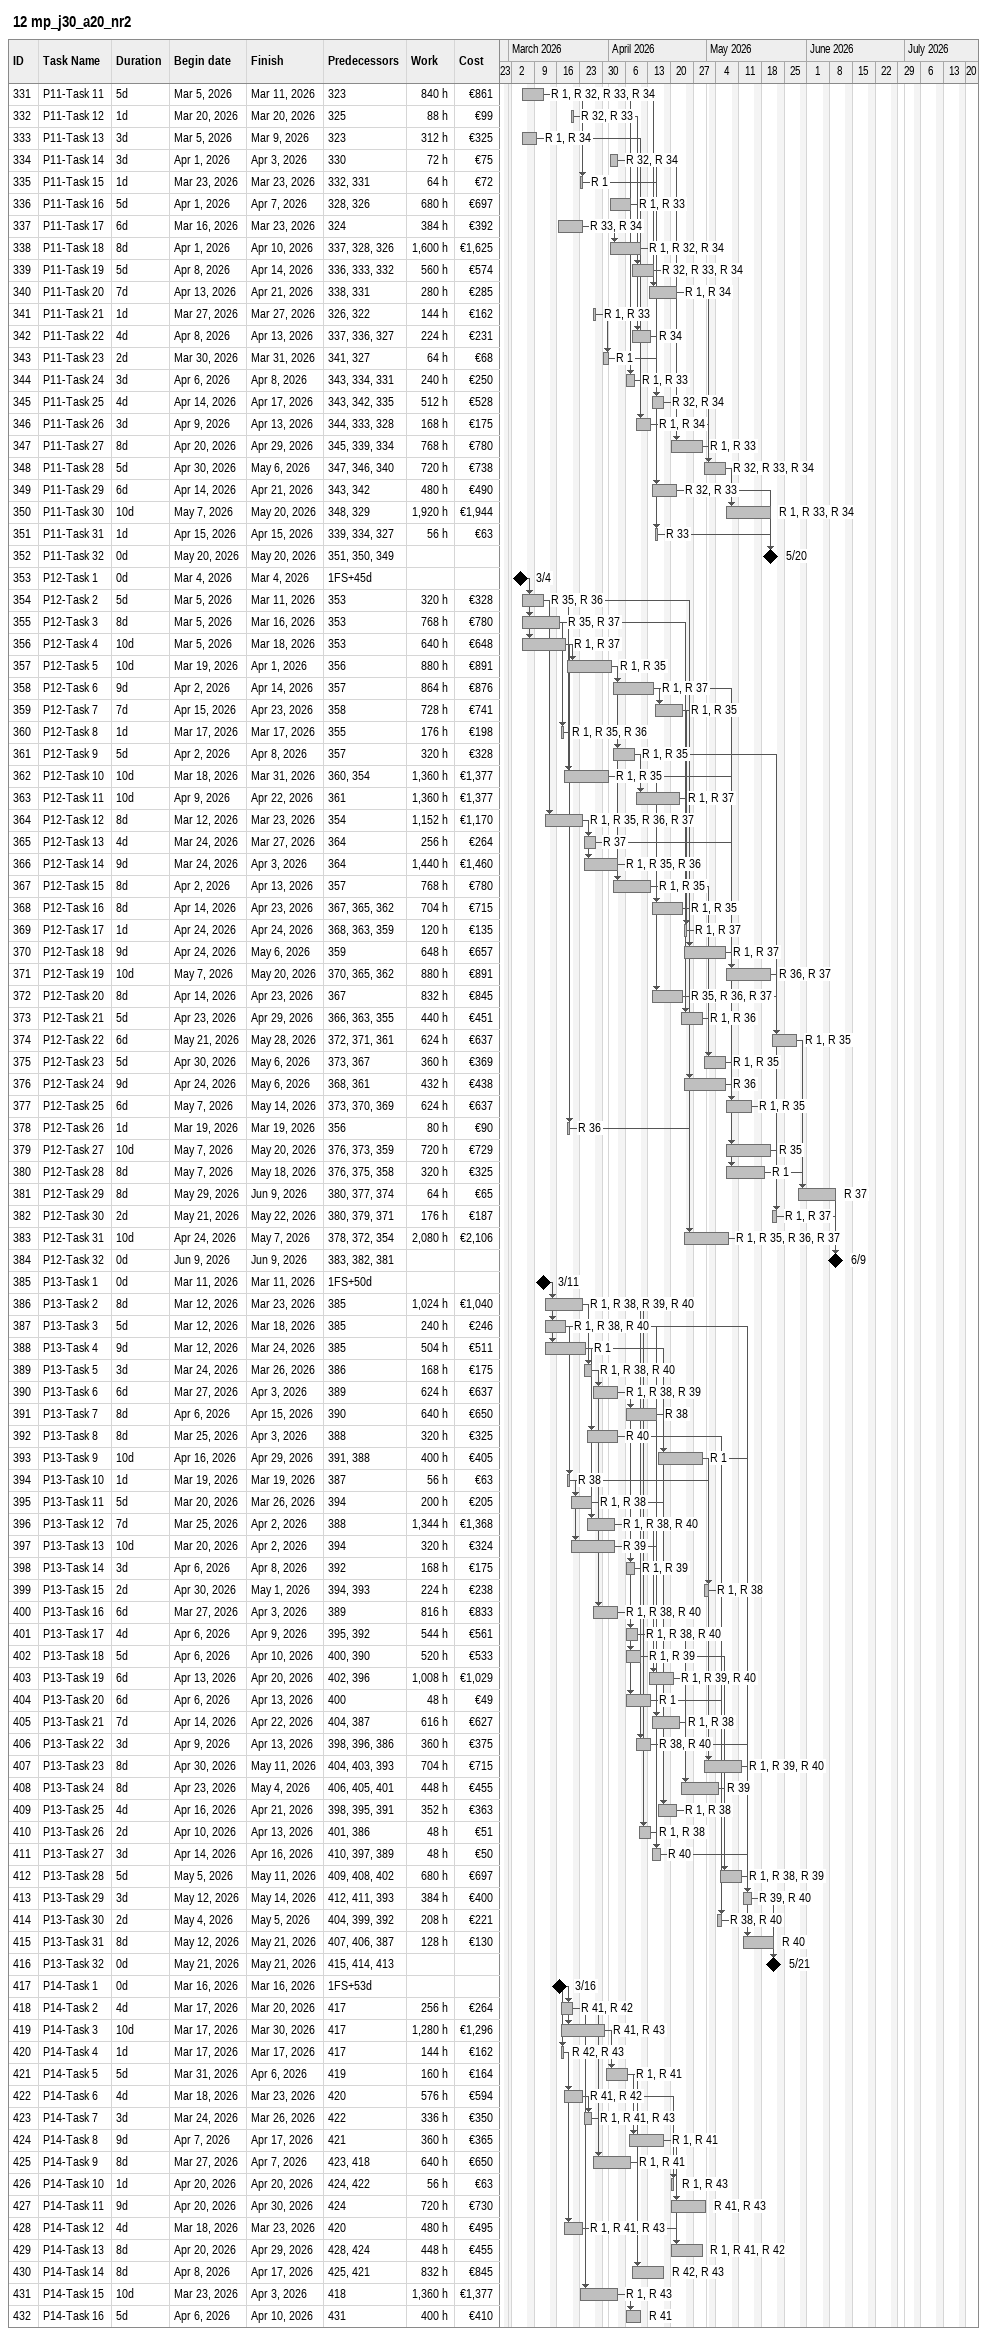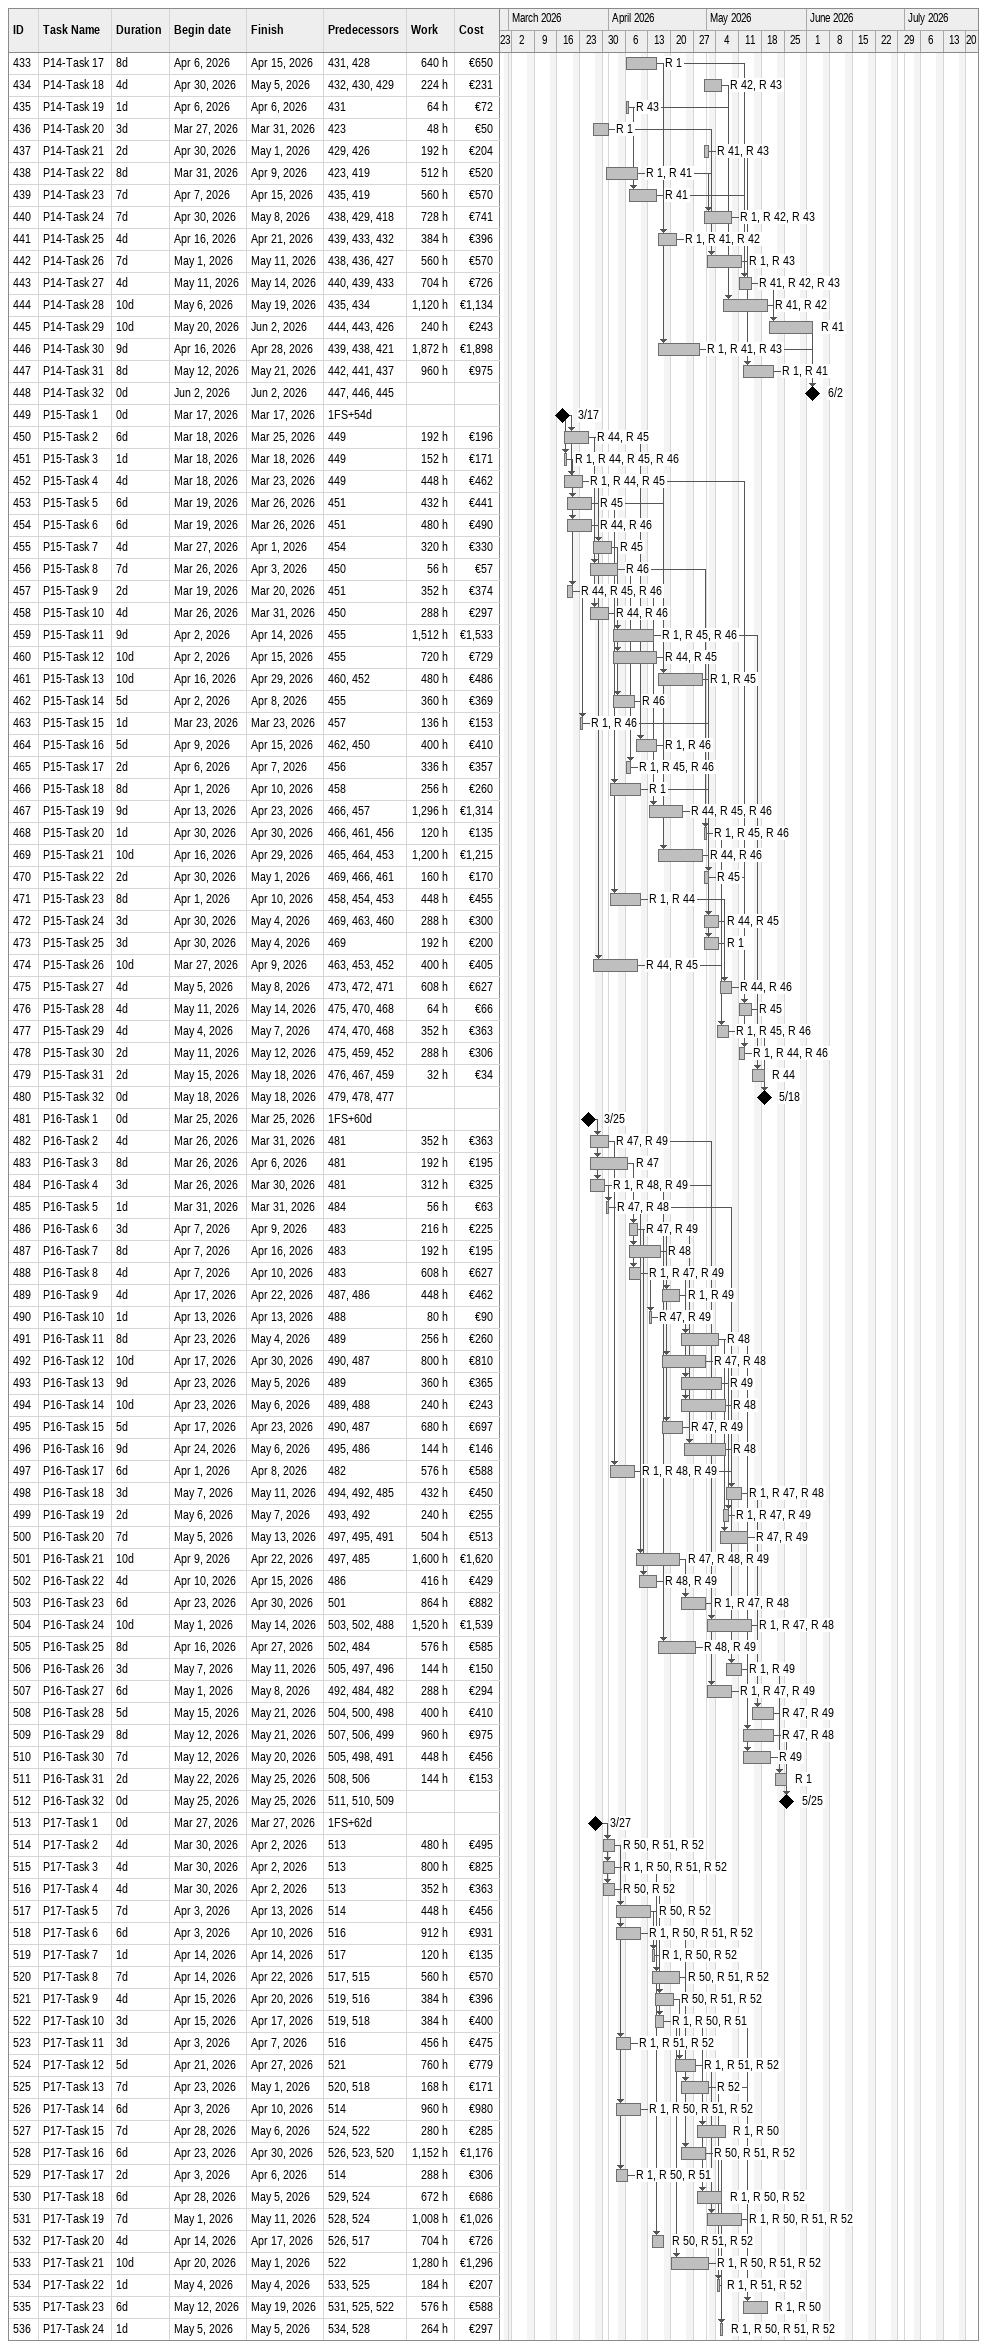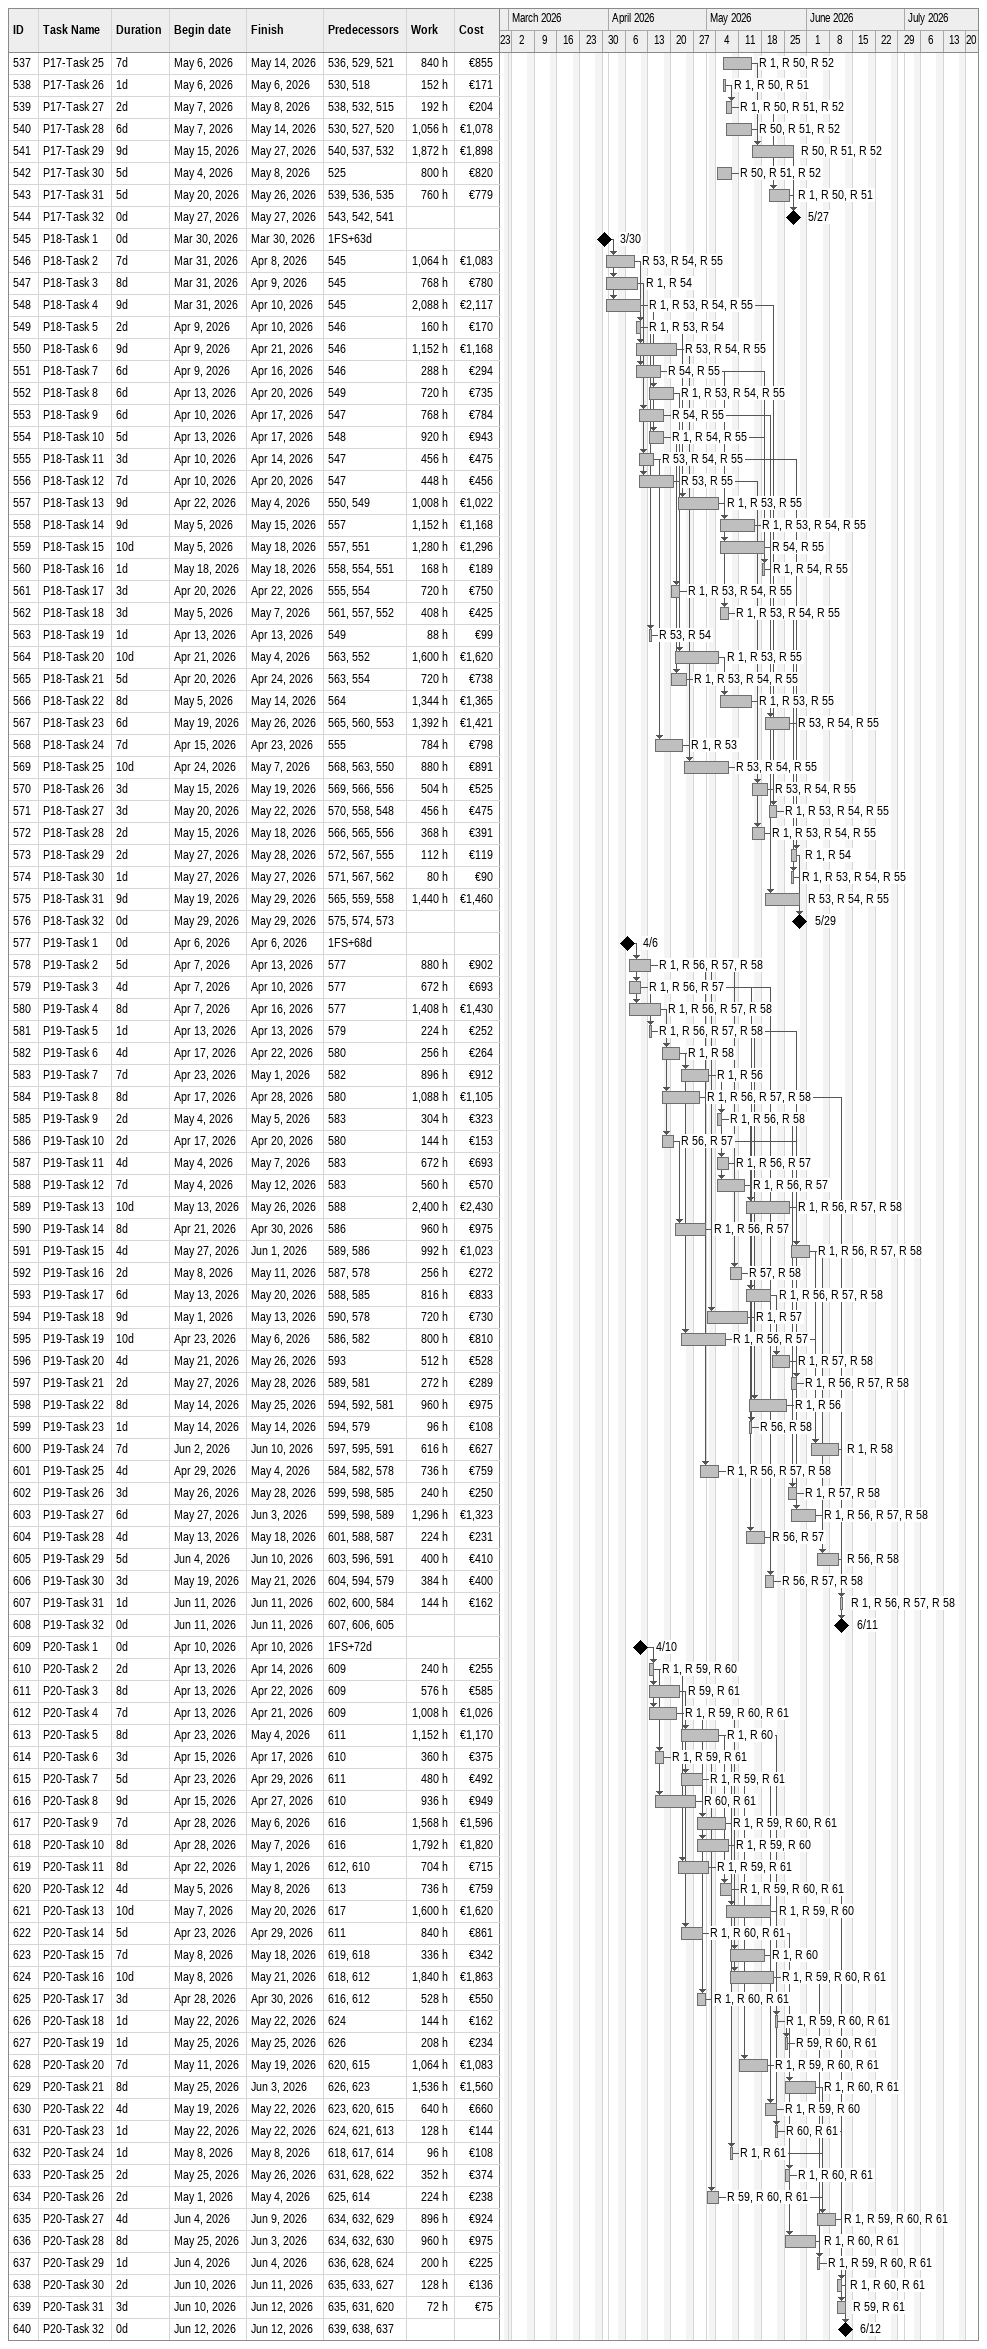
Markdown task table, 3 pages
12 mp_j30_a20_nr2

| ID | Task | Duration | Start | Finish | Predecessors | Resources | Work (h) | Cost (€) |
|---|---|---|---|---|---|---|---|---|
| 331 | P11-Task 11 | 5d | 2026-03-05 | 2026-03-11 | 323 | R 1, R 32, R 33, R 34 | 840 | 861 |
| 332 | P11-Task 12 | 1d | 2026-03-20 | 2026-03-20 | 325 | R 32, R 33 | 88 | 99 |
| 333 | P11-Task 13 | 3d | 2026-03-05 | 2026-03-09 | 323 | R 1, R 34 | 312 | 325 |
| 334 | P11-Task 14 | 3d | 2026-04-01 | 2026-04-03 | 330 | R 32, R 34 | 72 | 75 |
| 335 | P11-Task 15 | 1d | 2026-03-23 | 2026-03-23 | 332, 331 | R 1 | 64 | 72 |
| 336 | P11-Task 16 | 5d | 2026-04-01 | 2026-04-07 | 328, 326 | R 1, R 33 | 680 | 697 |
| 337 | P11-Task 17 | 6d | 2026-03-16 | 2026-03-23 | 324 | R 33, R 34 | 384 | 392 |
| 338 | P11-Task 18 | 8d | 2026-04-01 | 2026-04-10 | 337, 328, 326 | R 1, R 32, R 34 | 1600 | 1625 |
| 339 | P11-Task 19 | 5d | 2026-04-08 | 2026-04-14 | 336, 333, 332 | R 32, R 33, R 34 | 560 | 574 |
| 340 | P11-Task 20 | 7d | 2026-04-13 | 2026-04-21 | 338, 331 | R 1, R 34 | 280 | 285 |
| 341 | P11-Task 21 | 1d | 2026-03-27 | 2026-03-27 | 326, 322 | R 1, R 33 | 144 | 162 |
| 342 | P11-Task 22 | 4d | 2026-04-08 | 2026-04-13 | 337, 336, 327 | R 34 | 224 | 231 |
| 343 | P11-Task 23 | 2d | 2026-03-30 | 2026-03-31 | 341, 327 | R 1 | 64 | 68 |
| 344 | P11-Task 24 | 3d | 2026-04-06 | 2026-04-08 | 343, 334, 331 | R 1, R 33 | 240 | 250 |
| 345 | P11-Task 25 | 4d | 2026-04-14 | 2026-04-17 | 343, 342, 335 | R 32, R 34 | 512 | 528 |
| 346 | P11-Task 26 | 3d | 2026-04-09 | 2026-04-13 | 344, 333, 328 | R 1, R 34 | 168 | 175 |
| 347 | P11-Task 27 | 8d | 2026-04-20 | 2026-04-29 | 345, 339, 334 | R 1, R 33 | 768 | 780 |
| 348 | P11-Task 28 | 5d | 2026-04-30 | 2026-05-06 | 347, 346, 340 | R 32, R 33, R 34 | 720 | 738 |
| 349 | P11-Task 29 | 6d | 2026-04-14 | 2026-04-21 | 343, 342 | R 32, R 33 | 480 | 490 |
| 350 | P11-Task 30 | 10d | 2026-05-07 | 2026-05-20 | 348, 329 | R 1, R 33, R 34 | 1920 | 1944 |
| 351 | P11-Task 31 | 1d | 2026-04-15 | 2026-04-15 | 339, 334, 327 | R 33 | 56 | 63 |
| 352 | P11-Task 32 | 0d | 2026-05-20 | 2026-05-20 | 351, 350, 349 |  |  |  |
| 353 | P12-Task 1 | 0d | 2026-03-04 | 2026-03-04 | 1FS+45d |  |  |  |
| 354 | P12-Task 2 | 5d | 2026-03-05 | 2026-03-11 | 353 | R 35, R 36 | 320 | 328 |
| 355 | P12-Task 3 | 8d | 2026-03-05 | 2026-03-16 | 353 | R 35, R 37 | 768 | 780 |
| 356 | P12-Task 4 | 10d | 2026-03-05 | 2026-03-18 | 353 | R 1, R 37 | 640 | 648 |
| 357 | P12-Task 5 | 10d | 2026-03-19 | 2026-04-01 | 356 | R 1, R 35 | 880 | 891 |
| 358 | P12-Task 6 | 9d | 2026-04-02 | 2026-04-14 | 357 | R 1, R 37 | 864 | 876 |
| 359 | P12-Task 7 | 7d | 2026-04-15 | 2026-04-23 | 358 | R 1, R 35 | 728 | 741 |
| 360 | P12-Task 8 | 1d | 2026-03-17 | 2026-03-17 | 355 | R 1, R 35, R 36 | 176 | 198 |
| 361 | P12-Task 9 | 5d | 2026-04-02 | 2026-04-08 | 357 | R 1, R 35 | 320 | 328 |
| 362 | P12-Task 10 | 10d | 2026-03-18 | 2026-03-31 | 360, 354 | R 1, R 35 | 1360 | 1377 |
| 363 | P12-Task 11 | 10d | 2026-04-09 | 2026-04-22 | 361 | R 1, R 37 | 1360 | 1377 |
| 364 | P12-Task 12 | 8d | 2026-03-12 | 2026-03-23 | 354 | R 1, R 35, R 36, R 37 | 1152 | 1170 |
| 365 | P12-Task 13 | 4d | 2026-03-24 | 2026-03-27 | 364 | R 37 | 256 | 264 |
| 366 | P12-Task 14 | 9d | 2026-03-24 | 2026-04-03 | 364 | R 1, R 35, R 36 | 1440 | 1460 |
| 367 | P12-Task 15 | 8d | 2026-04-02 | 2026-04-13 | 357 | R 1, R 35 | 768 | 780 |
| 368 | P12-Task 16 | 8d | 2026-04-14 | 2026-04-23 | 367, 365, 362 | R 1, R 35 | 704 | 715 |
| 369 | P12-Task 17 | 1d | 2026-04-24 | 2026-04-24 | 368, 363, 359 | R 1, R 37 | 120 | 135 |
| 370 | P12-Task 18 | 9d | 2026-04-24 | 2026-05-06 | 359 | R 1, R 37 | 648 | 657 |
| 371 | P12-Task 19 | 10d | 2026-05-07 | 2026-05-20 | 370, 365, 362 | R 36, R 37 | 880 | 891 |
| 372 | P12-Task 20 | 8d | 2026-04-14 | 2026-04-23 | 367 | R 35, R 36, R 37 | 832 | 845 |
| 373 | P12-Task 21 | 5d | 2026-04-23 | 2026-04-29 | 366, 363, 355 | R 1, R 36 | 440 | 451 |
| 374 | P12-Task 22 | 6d | 2026-05-21 | 2026-05-28 | 372, 371, 361 | R 1, R 35 | 624 | 637 |
| 375 | P12-Task 23 | 5d | 2026-04-30 | 2026-05-06 | 373, 367 | R 1, R 35 | 360 | 369 |
| 376 | P12-Task 24 | 9d | 2026-04-24 | 2026-05-06 | 368, 361 | R 36 | 432 | 438 |
| 377 | P12-Task 25 | 6d | 2026-05-07 | 2026-05-14 | 373, 370, 369 | R 1, R 35 | 624 | 637 |
| 378 | P12-Task 26 | 1d | 2026-03-19 | 2026-03-19 | 356 | R 36 | 80 | 90 |
| 379 | P12-Task 27 | 10d | 2026-05-07 | 2026-05-20 | 376, 373, 359 | R 35 | 720 | 729 |
| 380 | P12-Task 28 | 8d | 2026-05-07 | 2026-05-18 | 376, 375, 358 | R 1 | 320 | 325 |
| 381 | P12-Task 29 | 8d | 2026-05-29 | 2026-06-09 | 380, 377, 374 | R 37 | 64 | 65 |
| 382 | P12-Task 30 | 2d | 2026-05-21 | 2026-05-22 | 380, 379, 371 | R 1, R 37 | 176 | 187 |
| 383 | P12-Task 31 | 10d | 2026-04-24 | 2026-05-07 | 378, 372, 354 | R 1, R 35, R 36, R 37 | 2080 | 2106 |
| 384 | P12-Task 32 | 0d | 2026-06-09 | 2026-06-09 | 383, 382, 381 |  |  |  |
| 385 | P13-Task 1 | 0d | 2026-03-11 | 2026-03-11 | 1FS+50d |  |  |  |
| 386 | P13-Task 2 | 8d | 2026-03-12 | 2026-03-23 | 385 | R 1, R 38, R 39, R 40 | 1024 | 1040 |
| 387 | P13-Task 3 | 5d | 2026-03-12 | 2026-03-18 | 385 | R 1, R 38, R 40 | 240 | 246 |
| 388 | P13-Task 4 | 9d | 2026-03-12 | 2026-03-24 | 385 | R 1 | 504 | 511 |
| 389 | P13-Task 5 | 3d | 2026-03-24 | 2026-03-26 | 386 | R 1, R 38, R 40 | 168 | 175 |
| 390 | P13-Task 6 | 6d | 2026-03-27 | 2026-04-03 | 389 | R 1, R 38, R 39 | 624 | 637 |
| 391 | P13-Task 7 | 8d | 2026-04-06 | 2026-04-15 | 390 | R 38 | 640 | 650 |
| 392 | P13-Task 8 | 8d | 2026-03-25 | 2026-04-03 | 388 | R 40 | 320 | 325 |
| 393 | P13-Task 9 | 10d | 2026-04-16 | 2026-04-29 | 391, 388 | R 1 | 400 | 405 |
| 394 | P13-Task 10 | 1d | 2026-03-19 | 2026-03-19 | 387 | R 38 | 56 | 63 |
| 395 | P13-Task 11 | 5d | 2026-03-20 | 2026-03-26 | 394 | R 1, R 38 | 200 | 205 |
| 396 | P13-Task 12 | 7d | 2026-03-25 | 2026-04-02 | 388 | R 1, R 38, R 40 | 1344 | 1368 |
| 397 | P13-Task 13 | 10d | 2026-03-20 | 2026-04-02 | 394 | R 39 | 320 | 324 |
| 398 | P13-Task 14 | 3d | 2026-04-06 | 2026-04-08 | 392 | R 1, R 39 | 168 | 175 |
| 399 | P13-Task 15 | 2d | 2026-04-30 | 2026-05-01 | 394, 393 | R 1, R 38 | 224 | 238 |
| 400 | P13-Task 16 | 6d | 2026-03-27 | 2026-04-03 | 389 | R 1, R 38, R 40 | 816 | 833 |
| 401 | P13-Task 17 | 4d | 2026-04-06 | 2026-04-09 | 395, 392 | R 1, R 38, R 40 | 544 | 561 |
| 402 | P13-Task 18 | 5d | 2026-04-06 | 2026-04-10 | 400, 390 | R 1, R 39 | 520 | 533 |
| 403 | P13-Task 19 | 6d | 2026-04-13 | 2026-04-20 | 402, 396 | R 1, R 39, R 40 | 1008 | 1029 |
| 404 | P13-Task 20 | 6d | 2026-04-06 | 2026-04-13 | 400 | R 1 | 48 | 49 |
| 405 | P13-Task 21 | 7d | 2026-04-14 | 2026-04-22 | 404, 387 | R 1, R 38 | 616 | 627 |
| 406 | P13-Task 22 | 3d | 2026-04-09 | 2026-04-13 | 398, 396, 386 | R 38, R 40 | 360 | 375 |
| 407 | P13-Task 23 | 8d | 2026-04-30 | 2026-05-11 | 404, 403, 393 | R 1, R 39, R 40 | 704 | 715 |
| 408 | P13-Task 24 | 8d | 2026-04-23 | 2026-05-04 | 406, 405, 401 | R 39 | 448 | 455 |
| 409 | P13-Task 25 | 4d | 2026-04-16 | 2026-04-21 | 398, 395, 391 | R 1, R 38 | 352 | 363 |
| 410 | P13-Task 26 | 2d | 2026-04-10 | 2026-04-13 | 401, 386 | R 1, R 38 | 48 | 51 |
| 411 | P13-Task 27 | 3d | 2026-04-14 | 2026-04-16 | 410, 397, 389 | R 40 | 48 | 50 |
| 412 | P13-Task 28 | 5d | 2026-05-05 | 2026-05-11 | 409, 408, 402 | R 1, R 38, R 39 | 680 | 697 |
| 413 | P13-Task 29 | 3d | 2026-05-12 | 2026-05-14 | 412, 411, 393 | R 39, R 40 | 384 | 400 |
| 414 | P13-Task 30 | 2d | 2026-05-04 | 2026-05-05 | 404, 399, 392 | R 38, R 40 | 208 | 221 |
| 415 | P13-Task 31 | 8d | 2026-05-12 | 2026-05-21 | 407, 406, 387 | R 40 | 128 | 130 |
| 416 | P13-Task 32 | 0d | 2026-05-21 | 2026-05-21 | 415, 414, 413 |  |  |  |
| 417 | P14-Task 1 | 0d | 2026-03-16 | 2026-03-16 | 1FS+53d |  |  |  |
| 418 | P14-Task 2 | 4d | 2026-03-17 | 2026-03-20 | 417 | R 41, R 42 | 256 | 264 |
| 419 | P14-Task 3 | 10d | 2026-03-17 | 2026-03-30 | 417 | R 41, R 43 | 1280 | 1296 |
| 420 | P14-Task 4 | 1d | 2026-03-17 | 2026-03-17 | 417 | R 42, R 43 | 144 | 162 |
| 421 | P14-Task 5 | 5d | 2026-03-31 | 2026-04-06 | 419 | R 1, R 41 | 160 | 164 |
| 422 | P14-Task 6 | 4d | 2026-03-18 | 2026-03-23 | 420 | R 41, R 42 | 576 | 594 |
| 423 | P14-Task 7 | 3d | 2026-03-24 | 2026-03-26 | 422 | R 1, R 41, R 43 | 336 | 350 |
| 424 | P14-Task 8 | 9d | 2026-04-07 | 2026-04-17 | 421 | R 1, R 41 | 360 | 365 |
| 425 | P14-Task 9 | 8d | 2026-03-27 | 2026-04-07 | 423, 418 | R 1, R 41 | 640 | 650 |
| 426 | P14-Task 10 | 1d | 2026-04-20 | 2026-04-20 | 424, 422 | R 1, R 43 | 56 | 63 |
| 427 | P14-Task 11 | 9d | 2026-04-20 | 2026-04-30 | 424 | R 41, R 43 | 720 | 730 |
| 428 | P14-Task 12 | 4d | 2026-03-18 | 2026-03-23 | 420 | R 1, R 41, R 43 | 480 | 495 |
| 429 | P14-Task 13 | 8d | 2026-04-20 | 2026-04-29 | 428, 424 | R 1, R 41, R 42 | 448 | 455 |
| 430 | P14-Task 14 | 8d | 2026-04-08 | 2026-04-17 | 425, 421 | R 42, R 43 | 832 | 845 |
| 431 | P14-Task 15 | 10d | 2026-03-23 | 2026-04-03 | 418 | R 1, R 43 | 1360 | 1377 |
| 432 | P14-Task 16 | 5d | 2026-04-06 | 2026-04-10 | 431 | R 41 | 400 | 410 |
| 433 | P14-Task 17 | 8d | 2026-04-06 | 2026-04-15 | 431, 428 | R 1 | 640 | 650 |
| 434 | P14-Task 18 | 4d | 2026-04-30 | 2026-05-05 | 432, 430, 429 | R 42, R 43 | 224 | 231 |
| 435 | P14-Task 19 | 1d | 2026-04-06 | 2026-04-06 | 431 | R 43 | 64 | 72 |
| 436 | P14-Task 20 | 3d | 2026-03-27 | 2026-03-31 | 423 | R 1 | 48 | 50 |
| 437 | P14-Task 21 | 2d | 2026-04-30 | 2026-05-01 | 429, 426 | R 41, R 43 | 192 | 204 |
| 438 | P14-Task 22 | 8d | 2026-03-31 | 2026-04-09 | 423, 419 | R 1, R 41 | 512 | 520 |
| 439 | P14-Task 23 | 7d | 2026-04-07 | 2026-04-15 | 435, 419 | R 41 | 560 | 570 |
| 440 | P14-Task 24 | 7d | 2026-04-30 | 2026-05-08 | 438, 429, 418 | R 1, R 42, R 43 | 728 | 741 |
| 441 | P14-Task 25 | 4d | 2026-04-16 | 2026-04-21 | 439, 433, 432 | R 1, R 41, R 42 | 384 | 396 |
| 442 | P14-Task 26 | 7d | 2026-05-01 | 2026-05-11 | 438, 436, 427 | R 1, R 43 | 560 | 570 |
| 443 | P14-Task 27 | 4d | 2026-05-11 | 2026-05-14 | 440, 439, 433 | R 41, R 42, R 43 | 704 | 726 |
| 444 | P14-Task 28 | 10d | 2026-05-06 | 2026-05-19 | 435, 434 | R 41, R 42 | 1120 | 1134 |
| 445 | P14-Task 29 | 10d | 2026-05-20 | 2026-06-02 | 444, 443, 426 | R 41 | 240 | 243 |
| 446 | P14-Task 30 | 9d | 2026-04-16 | 2026-04-28 | 439, 438, 421 | R 1, R 41, R 43 | 1872 | 1898 |
| 447 | P14-Task 31 | 8d | 2026-05-12 | 2026-05-21 | 442, 441, 437 | R 1, R 41 | 960 | 975 |
| 448 | P14-Task 32 | 0d | 2026-06-02 | 2026-06-02 | 447, 446, 445 |  |  |  |
| 449 | P15-Task 1 | 0d | 2026-03-17 | 2026-03-17 | 1FS+54d |  |  |  |
| 450 | P15-Task 2 | 6d | 2026-03-18 | 2026-03-25 | 449 | R 44, R 45 | 192 | 196 |
| 451 | P15-Task 3 | 1d | 2026-03-18 | 2026-03-18 | 449 | R 1, R 44, R 45, R 46 | 152 | 171 |
| 452 | P15-Task 4 | 4d | 2026-03-18 | 2026-03-23 | 449 | R 1, R 44, R 45 | 448 | 462 |
| 453 | P15-Task 5 | 6d | 2026-03-19 | 2026-03-26 | 451 | R 45 | 432 | 441 |
| 454 | P15-Task 6 | 6d | 2026-03-19 | 2026-03-26 | 451 | R 44, R 46 | 480 | 490 |
| 455 | P15-Task 7 | 4d | 2026-03-27 | 2026-04-01 | 454 | R 45 | 320 | 330 |
| 456 | P15-Task 8 | 7d | 2026-03-26 | 2026-04-03 | 450 | R 46 | 56 | 57 |
| 457 | P15-Task 9 | 2d | 2026-03-19 | 2026-03-20 | 451 | R 44, R 45, R 46 | 352 | 374 |
| 458 | P15-Task 10 | 4d | 2026-03-26 | 2026-03-31 | 450 | R 44, R 46 | 288 | 297 |
| 459 | P15-Task 11 | 9d | 2026-04-02 | 2026-04-14 | 455 | R 1, R 45, R 46 | 1512 | 1533 |
| 460 | P15-Task 12 | 10d | 2026-04-02 | 2026-04-15 | 455 | R 44, R 45 | 720 | 729 |
| 461 | P15-Task 13 | 10d | 2026-04-16 | 2026-04-29 | 460, 452 | R 1, R 45 | 480 | 486 |
| 462 | P15-Task 14 | 5d | 2026-04-02 | 2026-04-08 | 455 | R 46 | 360 | 369 |
| 463 | P15-Task 15 | 1d | 2026-03-23 | 2026-03-23 | 457 | R 1, R 46 | 136 | 153 |
| 464 | P15-Task 16 | 5d | 2026-04-09 | 2026-04-15 | 462, 450 | R 1, R 46 | 400 | 410 |
| 465 | P15-Task 17 | 2d | 2026-04-06 | 2026-04-07 | 456 | R 1, R 45, R 46 | 336 | 357 |
| 466 | P15-Task 18 | 8d | 2026-04-01 | 2026-04-10 | 458 | R 1 | 256 | 260 |
| 467 | P15-Task 19 | 9d | 2026-04-13 | 2026-04-23 | 466, 457 | R 44, R 45, R 46 | 1296 | 1314 |
| 468 | P15-Task 20 | 1d | 2026-04-30 | 2026-04-30 | 466, 461, 456 | R 1, R 45, R 46 | 120 | 135 |
| 469 | P15-Task 21 | 10d | 2026-04-16 | 2026-04-29 | 465, 464, 453 | R 44, R 46 | 1200 | 1215 |
| 470 | P15-Task 22 | 2d | 2026-04-30 | 2026-05-01 | 469, 466, 461 | R 45 | 160 | 170 |
| 471 | P15-Task 23 | 8d | 2026-04-01 | 2026-04-10 | 458, 454, 453 | R 1, R 44 | 448 | 455 |
| 472 | P15-Task 24 | 3d | 2026-04-30 | 2026-05-04 | 469, 463, 460 | R 44, R 45 | 288 | 300 |
| 473 | P15-Task 25 | 3d | 2026-04-30 | 2026-05-04 | 469 | R 1 | 192 | 200 |
| 474 | P15-Task 26 | 10d | 2026-03-27 | 2026-04-09 | 463, 453, 452 | R 44, R 45 | 400 | 405 |
| 475 | P15-Task 27 | 4d | 2026-05-05 | 2026-05-08 | 473, 472, 471 | R 44, R 46 | 608 | 627 |
| 476 | P15-Task 28 | 4d | 2026-05-11 | 2026-05-14 | 475, 470, 468 | R 45 | 64 | 66 |
| 477 | P15-Task 29 | 4d | 2026-05-04 | 2026-05-07 | 474, 470, 468 | R 1, R 45, R 46 | 352 | 363 |
| 478 | P15-Task 30 | 2d | 2026-05-11 | 2026-05-12 | 475, 459, 452 | R 1, R 44, R 46 | 288 | 306 |
| 479 | P15-Task 31 | 2d | 2026-05-15 | 2026-05-18 | 476, 467, 459 | R 44 | 32 | 34 |
| 480 | P15-Task 32 | 0d | 2026-05-18 | 2026-05-18 | 479, 478, 477 |  |  |  |
| 481 | P16-Task 1 | 0d | 2026-03-25 | 2026-03-25 | 1FS+60d |  |  |  |
| 482 | P16-Task 2 | 4d | 2026-03-26 | 2026-03-31 | 481 | R 47, R 49 | 352 | 363 |
| 483 | P16-Task 3 | 8d | 2026-03-26 | 2026-04-06 | 481 | R 47 | 192 | 195 |
| 484 | P16-Task 4 | 3d | 2026-03-26 | 2026-03-30 | 481 | R 1, R 48, R 49 | 312 | 325 |
| 485 | P16-Task 5 | 1d | 2026-03-31 | 2026-03-31 | 484 | R 47, R 48 | 56 | 63 |
| 486 | P16-Task 6 | 3d | 2026-04-07 | 2026-04-09 | 483 | R 47, R 49 | 216 | 225 |
| 487 | P16-Task 7 | 8d | 2026-04-07 | 2026-04-16 | 483 | R 48 | 192 | 195 |
| 488 | P16-Task 8 | 4d | 2026-04-07 | 2026-04-10 | 483 | R 1, R 47, R 49 | 608 | 627 |
| 489 | P16-Task 9 | 4d | 2026-04-17 | 2026-04-22 | 487, 486 | R 1, R 49 | 448 | 462 |
| 490 | P16-Task 10 | 1d | 2026-04-13 | 2026-04-13 | 488 | R 47, R 49 | 80 | 90 |
| 491 | P16-Task 11 | 8d | 2026-04-23 | 2026-05-04 | 489 | R 48 | 256 | 260 |
| 492 | P16-Task 12 | 10d | 2026-04-17 | 2026-04-30 | 490, 487 | R 47, R 48 | 800 | 810 |
| 493 | P16-Task 13 | 9d | 2026-04-23 | 2026-05-05 | 489 | R 49 | 360 | 365 |
| 494 | P16-Task 14 | 10d | 2026-04-23 | 2026-05-06 | 489, 488 | R 48 | 240 | 243 |
| 495 | P16-Task 15 | 5d | 2026-04-17 | 2026-04-23 | 490, 487 | R 47, R 49 | 680 | 697 |
| 496 | P16-Task 16 | 9d | 2026-04-24 | 2026-05-06 | 495, 486 | R 48 | 144 | 146 |
| 497 | P16-Task 17 | 6d | 2026-04-01 | 2026-04-08 | 482 | R 1, R 48, R 49 | 576 | 588 |
| 498 | P16-Task 18 | 3d | 2026-05-07 | 2026-05-11 | 494, 492, 485 | R 1, R 47, R 48 | 432 | 450 |
| 499 | P16-Task 19 | 2d | 2026-05-06 | 2026-05-07 | 493, 492 | R 1, R 47, R 49 | 240 | 255 |
| 500 | P16-Task 20 | 7d | 2026-05-05 | 2026-05-13 | 497, 495, 491 | R 47, R 49 | 504 | 513 |
| 501 | P16-Task 21 | 10d | 2026-04-09 | 2026-04-22 | 497, 485 | R 47, R 48, R 49 | 1600 | 1620 |
| 502 | P16-Task 22 | 4d | 2026-04-10 | 2026-04-15 | 486 | R 48, R 49 | 416 | 429 |
| 503 | P16-Task 23 | 6d | 2026-04-23 | 2026-04-30 | 501 | R 1, R 47, R 48 | 864 | 882 |
| 504 | P16-Task 24 | 10d | 2026-05-01 | 2026-05-14 | 503, 502, 488 | R 1, R 47, R 48 | 1520 | 1539 |
| 505 | P16-Task 25 | 8d | 2026-04-16 | 2026-04-27 | 502, 484 | R 48, R 49 | 576 | 585 |
| 506 | P16-Task 26 | 3d | 2026-05-07 | 2026-05-11 | 505, 497, 496 | R 1, R 49 | 144 | 150 |
| 507 | P16-Task 27 | 6d | 2026-05-01 | 2026-05-08 | 492, 484, 482 | R 1, R 47, R 49 | 288 | 294 |
| 508 | P16-Task 28 | 5d | 2026-05-15 | 2026-05-21 | 504, 500, 498 | R 47, R 49 | 400 | 410 |
| 509 | P16-Task 29 | 8d | 2026-05-12 | 2026-05-21 | 507, 506, 499 | R 47, R 48 | 960 | 975 |
| 510 | P16-Task 30 | 7d | 2026-05-12 | 2026-05-20 | 505, 498, 491 | R 49 | 448 | 456 |
| 511 | P16-Task 31 | 2d | 2026-05-22 | 2026-05-25 | 508, 506 | R 1 | 144 | 153 |
| 512 | P16-Task 32 | 0d | 2026-05-25 | 2026-05-25 | 511, 510, 509 |  |  |  |
| 513 | P17-Task 1 | 0d | 2026-03-27 | 2026-03-27 | 1FS+62d |  |  |  |
| 514 | P17-Task 2 | 4d | 2026-03-30 | 2026-04-02 | 513 | R 50, R 51, R 52 | 480 | 495 |
| 515 | P17-Task 3 | 4d | 2026-03-30 | 2026-04-02 | 513 | R 1, R 50, R 51, R 52 | 800 | 825 |
| 516 | P17-Task 4 | 4d | 2026-03-30 | 2026-04-02 | 513 | R 50, R 52 | 352 | 363 |
| 517 | P17-Task 5 | 7d | 2026-04-03 | 2026-04-13 | 514 | R 50, R 52 | 448 | 456 |
| 518 | P17-Task 6 | 6d | 2026-04-03 | 2026-04-10 | 516 | R 1, R 50, R 51, R 52 | 912 | 931 |
| 519 | P17-Task 7 | 1d | 2026-04-14 | 2026-04-14 | 517 | R 1, R 50, R 52 | 120 | 135 |
| 520 | P17-Task 8 | 7d | 2026-04-14 | 2026-04-22 | 517, 515 | R 50, R 51, R 52 | 560 | 570 |
| 521 | P17-Task 9 | 4d | 2026-04-15 | 2026-04-20 | 519, 516 | R 50, R 51, R 52 | 384 | 396 |
| 522 | P17-Task 10 | 3d | 2026-04-15 | 2026-04-17 | 519, 518 | R 1, R 50, R 51 | 384 | 400 |
| 523 | P17-Task 11 | 3d | 2026-04-03 | 2026-04-07 | 516 | R 1, R 51, R 52 | 456 | 475 |
| 524 | P17-Task 12 | 5d | 2026-04-21 | 2026-04-27 | 521 | R 1, R 51, R 52 | 760 | 779 |
| 525 | P17-Task 13 | 7d | 2026-04-23 | 2026-05-01 | 520, 518 | R 52 | 168 | 171 |
| 526 | P17-Task 14 | 6d | 2026-04-03 | 2026-04-10 | 514 | R 1, R 50, R 51, R 52 | 960 | 980 |
| 527 | P17-Task 15 | 7d | 2026-04-28 | 2026-05-06 | 524, 522 | R 1, R 50 | 280 | 285 |
| 528 | P17-Task 16 | 6d | 2026-04-23 | 2026-04-30 | 526, 523, 520 | R 50, R 51, R 52 | 1152 | 1176 |
| 529 | P17-Task 17 | 2d | 2026-04-03 | 2026-04-06 | 514 | R 1, R 50, R 51 | 288 | 306 |
| 530 | P17-Task 18 | 6d | 2026-04-28 | 2026-05-05 | 529, 524 | R 1, R 50, R 52 | 672 | 686 |
| 531 | P17-Task 19 | 7d | 2026-05-01 | 2026-05-11 | 528, 524 | R 1, R 50, R 51, R 52 | 1008 | 1026 |
| 532 | P17-Task 20 | 4d | 2026-04-14 | 2026-04-17 | 526, 517 | R 50, R 51, R 52 | 704 | 726 |
| 533 | P17-Task 21 | 10d | 2026-04-20 | 2026-05-01 | 522 | R 1, R 50, R 51, R 52 | 1280 | 1296 |
| 534 | P17-Task 22 | 1d | 2026-05-04 | 2026-05-04 | 533, 525 | R 1, R 51, R 52 | 184 | 207 |
| 535 | P17-Task 23 | 6d | 2026-05-12 | 2026-05-19 | 531, 525, 522 | R 1, R 50 | 576 | 588 |
| 536 | P17-Task 24 | 1d | 2026-05-05 | 2026-05-05 | 534, 528 | R 1, R 50, R 51, R 52 | 264 | 297 |
| 537 | P17-Task 25 | 7d | 2026-05-06 | 2026-05-14 | 536, 529, 521 | R 1, R 50, R 52 | 840 | 855 |
| 538 | P17-Task 26 | 1d | 2026-05-06 | 2026-05-06 | 530, 518 | R 1, R 50, R 51 | 152 | 171 |
| 539 | P17-Task 27 | 2d | 2026-05-07 | 2026-05-08 | 538, 532, 515 | R 1, R 50, R 51, R 52 | 192 | 204 |
| 540 | P17-Task 28 | 6d | 2026-05-07 | 2026-05-14 | 530, 527, 520 | R 50, R 51, R 52 | 1056 | 1078 |
| 541 | P17-Task 29 | 9d | 2026-05-15 | 2026-05-27 | 540, 537, 532 | R 50, R 51, R 52 | 1872 | 1898 |
| 542 | P17-Task 30 | 5d | 2026-05-04 | 2026-05-08 | 525 | R 50, R 51, R 52 | 800 | 820 |
| 543 | P17-Task 31 | 5d | 2026-05-20 | 2026-05-26 | 539, 536, 535 | R 1, R 50, R 51 | 760 | 779 |
| 544 | P17-Task 32 | 0d | 2026-05-27 | 2026-05-27 | 543, 542, 541 |  |  |  |
| 545 | P18-Task 1 | 0d | 2026-03-30 | 2026-03-30 | 1FS+63d |  |  |  |
| 546 | P18-Task 2 | 7d | 2026-03-31 | 2026-04-08 | 545 | R 53, R 54, R 55 | 1064 | 1083 |
| 547 | P18-Task 3 | 8d | 2026-03-31 | 2026-04-09 | 545 | R 1, R 54 | 768 | 780 |
| 548 | P18-Task 4 | 9d | 2026-03-31 | 2026-04-10 | 545 | R 1, R 53, R 54, R 55 | 2088 | 2117 |
| 549 | P18-Task 5 | 2d | 2026-04-09 | 2026-04-10 | 546 | R 1, R 53, R 54 | 160 | 170 |
| 550 | P18-Task 6 | 9d | 2026-04-09 | 2026-04-21 | 546 | R 53, R 54, R 55 | 1152 | 1168 |
| 551 | P18-Task 7 | 6d | 2026-04-09 | 2026-04-16 | 546 | R 54, R 55 | 288 | 294 |
| 552 | P18-Task 8 | 6d | 2026-04-13 | 2026-04-20 | 549 | R 1, R 53, R 54, R 55 | 720 | 735 |
| 553 | P18-Task 9 | 6d | 2026-04-10 | 2026-04-17 | 547 | R 54, R 55 | 768 | 784 |
| 554 | P18-Task 10 | 5d | 2026-04-13 | 2026-04-17 | 548 | R 1, R 54, R 55 | 920 | 943 |
| 555 | P18-Task 11 | 3d | 2026-04-10 | 2026-04-14 | 547 | R 53, R 54, R 55 | 456 | 475 |
| 556 | P18-Task 12 | 7d | 2026-04-10 | 2026-04-20 | 547 | R 53, R 55 | 448 | 456 |
| 557 | P18-Task 13 | 9d | 2026-04-22 | 2026-05-04 | 550, 549 | R 1, R 53, R 55 | 1008 | 1022 |
| 558 | P18-Task 14 | 9d | 2026-05-05 | 2026-05-15 | 557 | R 1, R 53, R 54, R 55 | 1152 | 1168 |
| 559 | P18-Task 15 | 10d | 2026-05-05 | 2026-05-18 | 557, 551 | R 54, R 55 | 1280 | 1296 |
| 560 | P18-Task 16 | 1d | 2026-05-18 | 2026-05-18 | 558, 554, 551 | R 1, R 54, R 55 | 168 | 189 |
| 561 | P18-Task 17 | 3d | 2026-04-20 | 2026-04-22 | 555, 554 | R 1, R 53, R 54, R 55 | 720 | 750 |
| 562 | P18-Task 18 | 3d | 2026-05-05 | 2026-05-07 | 561, 557, 552 | R 1, R 53, R 54, R 55 | 408 | 425 |
| 563 | P18-Task 19 | 1d | 2026-04-13 | 2026-04-13 | 549 | R 53, R 54 | 88 | 99 |
| 564 | P18-Task 20 | 10d | 2026-04-21 | 2026-05-04 | 563, 552 | R 1, R 53, R 55 | 1600 | 1620 |
| 565 | P18-Task 21 | 5d | 2026-04-20 | 2026-04-24 | 563, 554 | R 1, R 53, R 54, R 55 | 720 | 738 |
| 566 | P18-Task 22 | 8d | 2026-05-05 | 2026-05-14 | 564 | R 1, R 53, R 55 | 1344 | 1365 |
| 567 | P18-Task 23 | 6d | 2026-05-19 | 2026-05-26 | 565, 560, 553 | R 53, R 54, R 55 | 1392 | 1421 |
| 568 | P18-Task 24 | 7d | 2026-04-15 | 2026-04-23 | 555 | R 1, R 53 | 784 | 798 |
| 569 | P18-Task 25 | 10d | 2026-04-24 | 2026-05-07 | 568, 563, 550 | R 53, R 54, R 55 | 880 | 891 |
| 570 | P18-Task 26 | 3d | 2026-05-15 | 2026-05-19 | 569, 566, 556 | R 53, R 54, R 55 | 504 | 525 |
| 571 | P18-Task 27 | 3d | 2026-05-20 | 2026-05-22 | 570, 558, 548 | R 1, R 53, R 54, R 55 | 456 | 475 |
| 572 | P18-Task 28 | 2d | 2026-05-15 | 2026-05-18 | 566, 565, 556 | R 1, R 53, R 54, R 55 | 368 | 391 |
| 573 | P18-Task 29 | 2d | 2026-05-27 | 2026-05-28 | 572, 567, 555 | R 1, R 54 | 112 | 119 |
| 574 | P18-Task 30 | 1d | 2026-05-27 | 2026-05-27 | 571, 567, 562 | R 1, R 53, R 54, R 55 | 80 | 90 |
| 575 | P18-Task 31 | 9d | 2026-05-19 | 2026-05-29 | 565, 559, 558 | R 53, R 54, R 55 | 1440 | 1460 |
| 576 | P18-Task 32 | 0d | 2026-05-29 | 2026-05-29 | 575, 574, 573 |  |  |  |
| 577 | P19-Task 1 | 0d | 2026-04-06 | 2026-04-06 | 1FS+68d |  |  |  |
| 578 | P19-Task 2 | 5d | 2026-04-07 | 2026-04-13 | 577 | R 1, R 56, R 57, R 58 | 880 | 902 |
| 579 | P19-Task 3 | 4d | 2026-04-07 | 2026-04-10 | 577 | R 1, R 56, R 57 | 672 | 693 |
| 580 | P19-Task 4 | 8d | 2026-04-07 | 2026-04-16 | 577 | R 1, R 56, R 57, R 58 | 1408 | 1430 |
| 581 | P19-Task 5 | 1d | 2026-04-13 | 2026-04-13 | 579 | R 1, R 56, R 57, R 58 | 224 | 252 |
| 582 | P19-Task 6 | 4d | 2026-04-17 | 2026-04-22 | 580 | R 1, R 58 | 256 | 264 |
| 583 | P19-Task 7 | 7d | 2026-04-23 | 2026-05-01 | 582 | R 1, R 56 | 896 | 912 |
| 584 | P19-Task 8 | 8d | 2026-04-17 | 2026-04-28 | 580 | R 1, R 56, R 57, R 58 | 1088 | 1105 |
| 585 | P19-Task 9 | 2d | 2026-05-04 | 2026-05-05 | 583 | R 1, R 56, R 58 | 304 | 323 |
| 586 | P19-Task 10 | 2d | 2026-04-17 | 2026-04-20 | 580 | R 56, R 57 | 144 | 153 |
| 587 | P19-Task 11 | 4d | 2026-05-04 | 2026-05-07 | 583 | R 1, R 56, R 57 | 672 | 693 |
| 588 | P19-Task 12 | 7d | 2026-05-04 | 2026-05-12 | 583 | R 1, R 56, R 57 | 560 | 570 |
| 589 | P19-Task 13 | 10d | 2026-05-13 | 2026-05-26 | 588 | R 1, R 56, R 57, R 58 | 2400 | 2430 |
| 590 | P19-Task 14 | 8d | 2026-04-21 | 2026-04-30 | 586 | R 1, R 56, R 57 | 960 | 975 |
| 591 | P19-Task 15 | 4d | 2026-05-27 | 2026-06-01 | 589, 586 | R 1, R 56, R 57, R 58 | 992 | 1023 |
| 592 | P19-Task 16 | 2d | 2026-05-08 | 2026-05-11 | 587, 578 | R 57, R 58 | 256 | 272 |
| 593 | P19-Task 17 | 6d | 2026-05-13 | 2026-05-20 | 588, 585 | R 1, R 56, R 57, R 58 | 816 | 833 |
| 594 | P19-Task 18 | 9d | 2026-05-01 | 2026-05-13 | 590, 578 | R 1, R 57 | 720 | 730 |
| 595 | P19-Task 19 | 10d | 2026-04-23 | 2026-05-06 | 586, 582 | R 1, R 56, R 57 | 800 | 810 |
| 596 | P19-Task 20 | 4d | 2026-05-21 | 2026-05-26 | 593 | R 1, R 57, R 58 | 512 | 528 |
| 597 | P19-Task 21 | 2d | 2026-05-27 | 2026-05-28 | 589, 581 | R 1, R 56, R 57, R 58 | 272 | 289 |
| 598 | P19-Task 22 | 8d | 2026-05-14 | 2026-05-25 | 594, 592, 581 | R 1, R 56 | 960 | 975 |
| 599 | P19-Task 23 | 1d | 2026-05-14 | 2026-05-14 | 594, 579 | R 56, R 58 | 96 | 108 |
| 600 | P19-Task 24 | 7d | 2026-06-02 | 2026-06-10 | 597, 595, 591 | R 1, R 58 | 616 | 627 |
| 601 | P19-Task 25 | 4d | 2026-04-29 | 2026-05-04 | 584, 582, 578 | R 1, R 56, R 57, R 58 | 736 | 759 |
| 602 | P19-Task 26 | 3d | 2026-05-26 | 2026-05-28 | 599, 598, 585 | R 1, R 57, R 58 | 240 | 250 |
| 603 | P19-Task 27 | 6d | 2026-05-27 | 2026-06-03 | 599, 598, 589 | R 1, R 56, R 57, R 58 | 1296 | 1323 |
| 604 | P19-Task 28 | 4d | 2026-05-13 | 2026-05-18 | 601, 588, 587 | R 56, R 57 | 224 | 231 |
| 605 | P19-Task 29 | 5d | 2026-06-04 | 2026-06-10 | 603, 596, 591 | R 56, R 58 | 400 | 410 |
| 606 | P19-Task 30 | 3d | 2026-05-19 | 2026-05-21 | 604, 594, 579 | R 56, R 57, R 58 | 384 | 400 |
| 607 | P19-Task 31 | 1d | 2026-06-11 | 2026-06-11 | 602, 600, 584 | R 1, R 56, R 57, R 58 | 144 | 162 |
| 608 | P19-Task 32 | 0d | 2026-06-11 | 2026-06-11 | 607, 606, 605 |  |  |  |
| 609 | P20-Task 1 | 0d | 2026-04-10 | 2026-04-10 | 1FS+72d |  |  |  |
| 610 | P20-Task 2 | 2d | 2026-04-13 | 2026-04-14 | 609 | R 1, R 59, R 60 | 240 | 255 |
| 611 | P20-Task 3 | 8d | 2026-04-13 | 2026-04-22 | 609 | R 59, R 61 | 576 | 585 |
| 612 | P20-Task 4 | 7d | 2026-04-13 | 2026-04-21 | 609 | R 1, R 59, R 60, R 61 | 1008 | 1026 |
| 613 | P20-Task 5 | 8d | 2026-04-23 | 2026-05-04 | 611 | R 1, R 60 | 1152 | 1170 |
| 614 | P20-Task 6 | 3d | 2026-04-15 | 2026-04-17 | 610 | R 1, R 59, R 61 | 360 | 375 |
| 615 | P20-Task 7 | 5d | 2026-04-23 | 2026-04-29 | 611 | R 1, R 59, R 61 | 480 | 492 |
| 616 | P20-Task 8 | 9d | 2026-04-15 | 2026-04-27 | 610 | R 60, R 61 | 936 | 949 |
| 617 | P20-Task 9 | 7d | 2026-04-28 | 2026-05-06 | 616 | R 1, R 59, R 60, R 61 | 1568 | 1596 |
| 618 | P20-Task 10 | 8d | 2026-04-28 | 2026-05-07 | 616 | R 1, R 59, R 60 | 1792 | 1820 |
| 619 | P20-Task 11 | 8d | 2026-04-22 | 2026-05-01 | 612, 610 | R 1, R 59, R 61 | 704 | 715 |
| 620 | P20-Task 12 | 4d | 2026-05-05 | 2026-05-08 | 613 | R 1, R 59, R 60, R 61 | 736 | 759 |
| 621 | P20-Task 13 | 10d | 2026-05-07 | 2026-05-20 | 617 | R 1, R 59, R 60 | 1600 | 1620 |
| 622 | P20-Task 14 | 5d | 2026-04-23 | 2026-04-29 | 611 | R 1, R 60, R 61 | 840 | 861 |
| 623 | P20-Task 15 | 7d | 2026-05-08 | 2026-05-18 | 619, 618 | R 1, R 60 | 336 | 342 |
| 624 | P20-Task 16 | 10d | 2026-05-08 | 2026-05-21 | 618, 612 | R 1, R 59, R 60, R 61 | 1840 | 1863 |
| 625 | P20-Task 17 | 3d | 2026-04-28 | 2026-04-30 | 616, 612 | R 1, R 60, R 61 | 528 | 550 |
| 626 | P20-Task 18 | 1d | 2026-05-22 | 2026-05-22 | 624 | R 1, R 59, R 60, R 61 | 144 | 162 |
| 627 | P20-Task 19 | 1d | 2026-05-25 | 2026-05-25 | 626 | R 59, R 60, R 61 | 208 | 234 |
| 628 | P20-Task 20 | 7d | 2026-05-11 | 2026-05-19 | 620, 615 | R 1, R 59, R 60, R 61 | 1064 | 1083 |
| 629 | P20-Task 21 | 8d | 2026-05-25 | 2026-06-03 | 626, 623 | R 1, R 60, R 61 | 1536 | 1560 |
| 630 | P20-Task 22 | 4d | 2026-05-19 | 2026-05-22 | 623, 620, 615 | R 1, R 59, R 60 | 640 | 660 |
| 631 | P20-Task 23 | 1d | 2026-05-22 | 2026-05-22 | 624, 621, 613 | R 60, R 61 | 128 | 144 |
| 632 | P20-Task 24 | 1d | 2026-05-08 | 2026-05-08 | 618, 617, 614 | R 1, R 61 | 96 | 108 |
| 633 | P20-Task 25 | 2d | 2026-05-25 | 2026-05-26 | 631, 628, 622 | R 1, R 60, R 61 | 352 | 374 |
| 634 | P20-Task 26 | 2d | 2026-05-01 | 2026-05-04 | 625, 614 | R 59, R 60, R 61 | 224 | 238 |
| 635 | P20-Task 27 | 4d | 2026-06-04 | 2026-06-09 | 634, 632, 629 | R 1, R 59, R 60, R 61 | 896 | 924 |
| 636 | P20-Task 28 | 8d | 2026-05-25 | 2026-06-03 | 634, 632, 630 | R 1, R 60, R 61 | 960 | 975 |
| 637 | P20-Task 29 | 1d | 2026-06-04 | 2026-06-04 | 636, 628, 624 | R 1, R 59, R 60, R 61 | 200 | 225 |
| 638 | P20-Task 30 | 2d | 2026-06-10 | 2026-06-11 | 635, 633, 627 | R 1, R 60, R 61 | 128 | 136 |
| 639 | P20-Task 31 | 3d | 2026-06-10 | 2026-06-12 | 635, 631, 620 | R 59, R 61 | 72 | 75 |
| 640 | P20-Task 32 | 0d | 2026-06-12 | 2026-06-12 | 639, 638, 637 |  |  |  |
